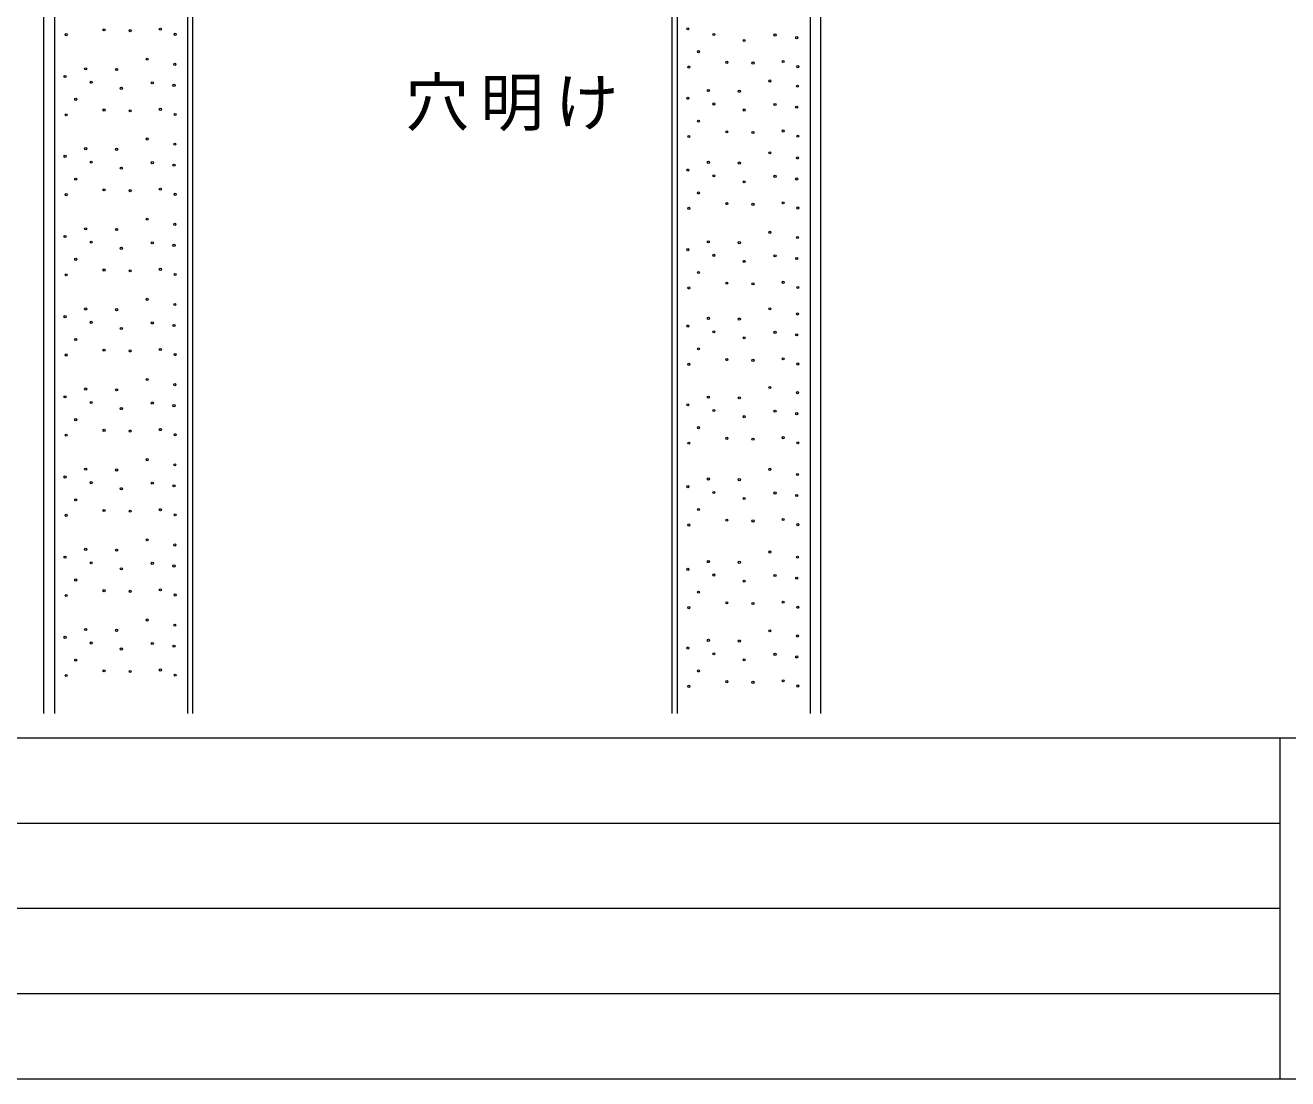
# Model space of a CAD drawing. Units: millimetres, scale not verified. Extents: x -275 to 275, y -194 to 190.
# Drawn here: x -182.9 to -64.3, y -189.9 to -91 of the extents above; entities that cross this region are included whole.
import ezdxf

# ---------------------------------------------------------------- set-up
doc = ezdxf.new("R2010")
doc.units = ezdxf.units.MM
doc.header["$LTSCALE"] = 2
doc.layers.add('0-0_中心線', color=7, linetype='Continuous', lineweight=18)
doc.layers.add('F-3_太線２', color=3, linetype='Continuous', lineweight=18)
doc.layers.add('0-6_文字、引き出し線、□枠等', color=7, linetype='Continuous')
doc.styles.add('ＭＳ ゴシック', font='')
doc.styles.get('ＭＳ ゴシック').set_extended_font_data('MS Gothic')

msp = doc.modelspace()

# ---------------------------------------------------------------- linework, layer by layer
at = {"layer": '0-0_中心線'}
for p, q in [((-181.189, -155.607), (-181.189, 8.393)), ((-180.189, 7.393), (-180.189, -155.607)), ((-167.689, -5.107), (-167.689, -155.607)), ((-122.189, -50.607), (-122.189, -155.607)), ((-167.189, -155.607), (-167.189, -51.107)), ((-121.689, -51.107), (-121.689, -155.607)), ((-109.189, -63.607), (-109.189, -155.607)), ((-108.189, -155.607), (-108.189, -64.607))]:
    msp.add_line(p, q, dxfattribs=at)
for centre in [(-170.244, -91.361), (-120.7, -91.325), (-179.097, -91.88), (-175.535, -91.43), (-173.08, -91.499), (-168.861, -91.845), (-118.255, -91.863), (-115.41, -92.431), (-112.505, -91.913), (-110.465, -92.155), (-119.698, -93.469), (-171.489, -94.183), (-168.896, -94.668), (-120.597, -94.921), (-117.035, -94.471), (-114.58, -94.541), (-111.744, -94.402), (-110.361, -94.886), (-179.2, -95.809), (-177.264, -95.083), (-174.359, -95.152), (-176.755, -96.347), (-173.91, -96.915), (-171.005, -96.397), (-168.965, -96.639), (-118.764, -97.123), (-115.859, -97.193), (-112.989, -96.224), (-110.396, -96.709), (-178.198, -97.953), (-120.7, -97.85), (-118.255, -98.388), (-112.505, -98.437), (-179.097, -99.405), (-175.535, -98.955), (-173.08, -99.025), (-170.244, -98.886), (-168.861, -99.37), (-115.41, -98.956), (-110.465, -98.68), (-119.698, -99.994), (-171.489, -101.678), (-120.597, -101.446), (-117.035, -100.996), (-114.58, -101.066), (-111.744, -100.927), (-110.361, -101.411), (-177.264, -102.577), (-174.359, -102.646), (-168.896, -102.162), (-112.989, -102.967), (-179.2, -103.303), (-176.755, -103.842), (-173.91, -104.41), (-171.005, -103.891), (-168.965, -104.133), (-118.764, -103.866), (-115.859, -103.935), (-110.396, -103.451), (-178.198, -105.447), (-120.7, -104.592), (-118.255, -105.131), (-112.505, -105.18), (-110.465, -105.422), (-175.535, -106.45), (-173.08, -106.519), (-170.244, -106.381), (-119.698, -106.736), (-115.41, -105.699), (-179.097, -106.9), (-168.861, -106.865), (-117.035, -107.739), (-114.58, -107.808), (-111.744, -107.67), (-171.489, -109.203), (-120.597, -108.188), (-110.361, -108.154), (-177.264, -110.102), (-174.359, -110.172), (-168.896, -109.687), (-179.2, -110.829), (-176.755, -111.367), (-171.005, -111.416), (-118.764, -111.333), (-115.859, -111.402), (-112.989, -110.434), (-110.396, -110.918), (-173.91, -111.935), (-168.965, -111.658), (-120.7, -112.059), (-118.255, -112.598), (-112.505, -112.647), (-178.198, -112.972), (-170.244, -113.906), (-115.41, -113.166), (-110.465, -112.889), (-179.097, -114.425), (-175.535, -113.975), (-173.08, -114.044), (-168.861, -114.39), (-119.698, -114.203), (-111.744, -115.137), (-120.597, -115.656), (-117.035, -115.206), (-114.58, -115.275), (-110.361, -115.621), (-171.489, -116.728), (-168.896, -117.213), (-179.2, -118.354), (-177.264, -117.628), (-174.359, -117.697), (-118.764, -118.511), (-115.859, -118.58), (-112.989, -117.612), (-110.396, -118.096), (-176.755, -118.892), (-173.91, -119.46), (-171.005, -118.942), (-168.965, -119.184), (-120.7, -119.237), (-118.255, -119.775), (-112.505, -119.825), (-178.198, -120.498), (-115.41, -120.343), (-110.465, -120.067), (-179.097, -121.95), (-175.535, -121.5), (-173.08, -121.57), (-170.244, -121.431), (-168.861, -121.915), (-119.698, -121.381), (-120.597, -122.833), (-117.035, -122.384), (-114.58, -122.453), (-111.744, -122.315), (-110.361, -122.799), (-171.489, -124.254), (-177.264, -125.153), (-174.359, -125.222), (-168.896, -124.738), (-112.989, -125.007), (-110.396, -125.491), (-179.2, -125.879), (-176.755, -126.417), (-173.91, -126.985), (-171.005, -126.467), (-168.965, -126.709), (-120.7, -126.632), (-118.764, -125.906), (-115.859, -125.975), (-178.198, -128.023), (-118.255, -127.17), (-115.41, -127.738), (-112.505, -127.22), (-110.465, -127.462), (-175.535, -129.026), (-173.08, -129.095), (-170.244, -128.956), (-119.698, -128.776), (-179.097, -129.475), (-168.861, -129.44), (-120.597, -130.228), (-117.035, -129.779), (-114.58, -129.848), (-111.744, -129.709), (-110.361, -130.194), (-177.264, -132.678), (-174.359, -132.747), (-171.489, -131.779), (-168.896, -132.263), (-112.989, -132.692), (-179.2, -133.404), (-176.755, -133.942), (-171.005, -133.992), (-118.764, -133.591), (-115.859, -133.66), (-110.396, -133.176), (-173.91, -134.51), (-168.965, -134.234), (-120.7, -134.317), (-118.255, -134.855), (-112.505, -134.905), (-110.465, -135.147), (-178.198, -135.548), (-170.244, -136.481), (-119.698, -136.461), (-115.41, -135.423), (-179.097, -137), (-175.535, -136.551), (-173.08, -136.62), (-168.861, -136.966), (-117.035, -137.464), (-114.58, -137.533), (-111.744, -137.394), (-120.597, -137.913), (-110.361, -137.878), (-171.489, -139.304), (-168.896, -139.788), (-179.2, -140.929), (-177.264, -140.203), (-174.359, -140.272), (-112.989, -140.449), (-110.396, -140.933), (-176.755, -141.467), (-173.91, -142.036), (-171.005, -141.517), (-168.965, -141.759), (-120.7, -142.074), (-118.764, -141.348), (-115.859, -141.417), (-178.198, -143.073), (-118.255, -142.613), (-115.41, -143.181), (-112.505, -142.662), (-110.465, -142.904), (-179.097, -144.525), (-175.535, -144.076), (-173.08, -144.145), (-170.244, -144.007), (-168.861, -144.491), (-119.698, -144.218), (-120.597, -145.67), (-117.035, -145.221), (-114.58, -145.29), (-111.744, -145.152), (-110.361, -145.636), (-171.489, -146.829), (-177.264, -147.728), (-174.359, -147.797), (-168.896, -147.313), (-112.989, -147.844), (-110.396, -148.328), (-179.2, -148.454), (-176.755, -148.993), (-171.005, -149.042), (-168.965, -149.284), (-120.7, -149.469), (-118.764, -148.743), (-115.859, -148.812), (-178.198, -150.598), (-173.91, -149.561), (-118.255, -150.008), (-115.41, -150.576), (-112.505, -150.057), (-110.465, -150.299), (-175.535, -151.601), (-173.08, -151.67), (-170.244, -151.532), (-119.698, -151.613), (-179.097, -152.05), (-168.861, -152.016), (-120.597, -153.065), (-117.035, -152.616), (-114.58, -152.685), (-111.744, -152.547), (-110.361, -153.031)]:
    msp.add_circle(centre, 0.1, dxfattribs=at)
at = {"layer": 'F-3_太線２'}
for p, q in [((-275.067, -157.9), (274.933, -157.9)), ((-65.067, -157.9), (-65.067, -189.9)), ((-275.067, -189.9), (274.933, -189.9))]:
    msp.add_line(p, q, dxfattribs=at)
at = {"layer": 'F-3_太線２', "color": 4, "lineweight": 9}
for p, q in [((-265.067, -165.9), (-65.067, -165.9)), ((-265.067, -173.9), (-65.067, -173.9)), ((-265.067, -181.9), (-65.067, -181.9))]:
    msp.add_line(p, q, dxfattribs=at)

# ---------------------------------------------------------------- texts
at = {"layer": '0-6_文字、引き出し線、□枠等', "insert": (-147.235, -100.953), "char_height": 4.399, "attachment_point": 7, "style": 'ＭＳ ゴシック'}
msp.add_mtext('\\T1.17;穴明け', dxfattribs=at)

doc.saveas('drawing.dxf')
